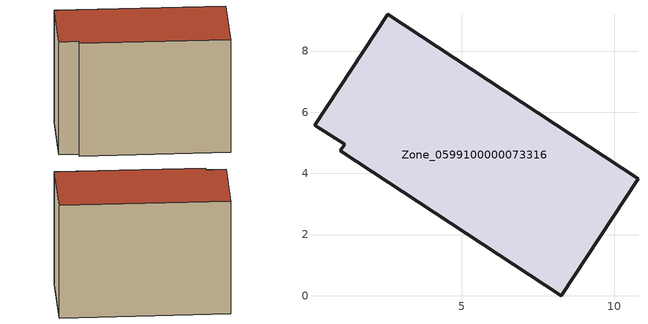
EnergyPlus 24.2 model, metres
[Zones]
Zone_0599100000073316
 floor ground (C_G): 0.19,5.57 2.59,9.2 10.77,3.83 8.26,0 1.03,4.74 1.17,4.96 z0
 wall outside (C_F): 10.77,3.83 2.59,9.2 0.19,5.57 1.17,4.96 1.03,4.74 8.26,0 10.77,3.83 z0:7.06
 roof outside (C_R): 2.59,9.2 0.19,5.57 1.17,4.96 1.03,4.74 8.26,0 10.77,3.83 z7.06
[BUILDING]
Pand.0599100000073316: North Axis=0; Terrain=City; Loads Convergence Tolerance Value=0.04; Temperature Convergence Tolerance Value=0.4; Solar Distribution=FullExterior; Maximum Number of Warmup Days=25; Minimum Number of Warmup Days=1
[Site:Location]
Rotterdam.The.Hague.AP_ZH_NLD Design_Conditions: Latitude=51.96; Longitude=4.45; Time Zone=1; Elevation=-4.5
[SITE:GROUNDTEMPERATURE:BUILDINGSURFACE]
18, 18, 18, 18, 18, 18, 18, 18, 18, 18, 18, 18
[MATERIAL] Thermal Absorptance=0.9; Solar Absorptance=0.7; Visible Absorptance=0.7
Name | Roughness | Thickness | Conductivity | Density | Specific Heat
G.TI.1946 | MediumSmooth | 0.15 | 1 | 540 | 1210
F.TI.1946 | Rough | 0.3 | 0.857143 | 1920 | 840
R.TI.1946 | MediumRough | 0.2 | 0.1 | 1500 | 1000
[CONSTRUCTION]
C_G: G.TI.1946
C_F: F.TI.1946
C_R: R.TI.1946
[ZONE]
Zone_0599100000073316: Type=1; Multiplier=1; Ceiling Height=Autocalculate; Volume=Autocalculate; Floor Area=autocalculate; Part of Total Floor Area=Yes
[ZONEINFILTRATION:DESIGNFLOWRATE]
Infil_Zone_0599100000073316: Zone or ZoneList or Space or SpaceList=Zone_0599100000073316; Schedule=AlwaysOn; Design Flow Rate Calculation Method=Flow/Area; Flow Rate per Floor Area=0.003; Constant Term Coefficient=1; Temperature Term Coefficient=0; Velocity Term Coefficient=0; Velocity Squared Term Coefficient=0
[HVACTEMPLATE:ZONE:IDEALLOADSAIRSYSTEM]
Zone_0599100000073316: Maximum Heating Supply Air Temperature=50; Minimum Cooling Supply Air Temperature=13; Maximum Heating Supply Air Humidity Ratio=0.0156; Minimum Cooling Supply Air Humidity Ratio=0.0077; Heating Limit=NoLimit; Cooling Limit=NoLimit; Dehumidification Control Type=ConstantSensibleHeatRatio; Cooling Sensible Heat Ratio=0.7; Dehumidification Setpoint=60; Humidification Control Type=None; Humidification Setpoint=30; Outdoor Air Method=None; Outdoor Air Flow Rate per Person=0.00944; Outdoor Air Flow Rate per Zone Floor Area=0; Outdoor Air Flow Rate per Zone=0; Demand Controlled Ventilation Type=None; Outdoor Air Economizer Type=NoEconomizer; Heat Recovery Type=None; Sensible Heat Recovery Effectiveness=0.7; Latent Heat Recovery Effectiveness=0.65
[ZONECONTROL:THERMOSTAT]
ThermostatControl_Zone_0599100000073316: Zone or ZoneList=Zone_0599100000073316; Control Type Schedule=DualSetpointControlType; Control 1=Thermostat_Zone_0599100000073316; Temperature Difference Between Cutout And Setpoint=0
[THERMOSTATSETPOINT:DUALSETPOINT]
Thermostat_Zone_0599100000073316: Heating Setpoint Temperature Schedule=HeatingSetpoint_Zone_0599100000073316; Cooling Setpoint Temperature Schedule=CoolingSetpoint_Zone_0599100000073316
[SCHEDULE:COMPACT]
HeatingSetpoint_Zone_0599100000073316: Through: 12/31, For: AllDays, Until: 24:00, 21
CoolingSetpoint_Zone_0599100000073316: Through: 12/31, For: AllDays, Until: 24:00, 24
DualSetpointControlType: Through: 12/31, For: AllDays, Until: 24:00, 4
AlwaysOn: Through: 12/31, For: AllDays, Until: 24:00, 1
